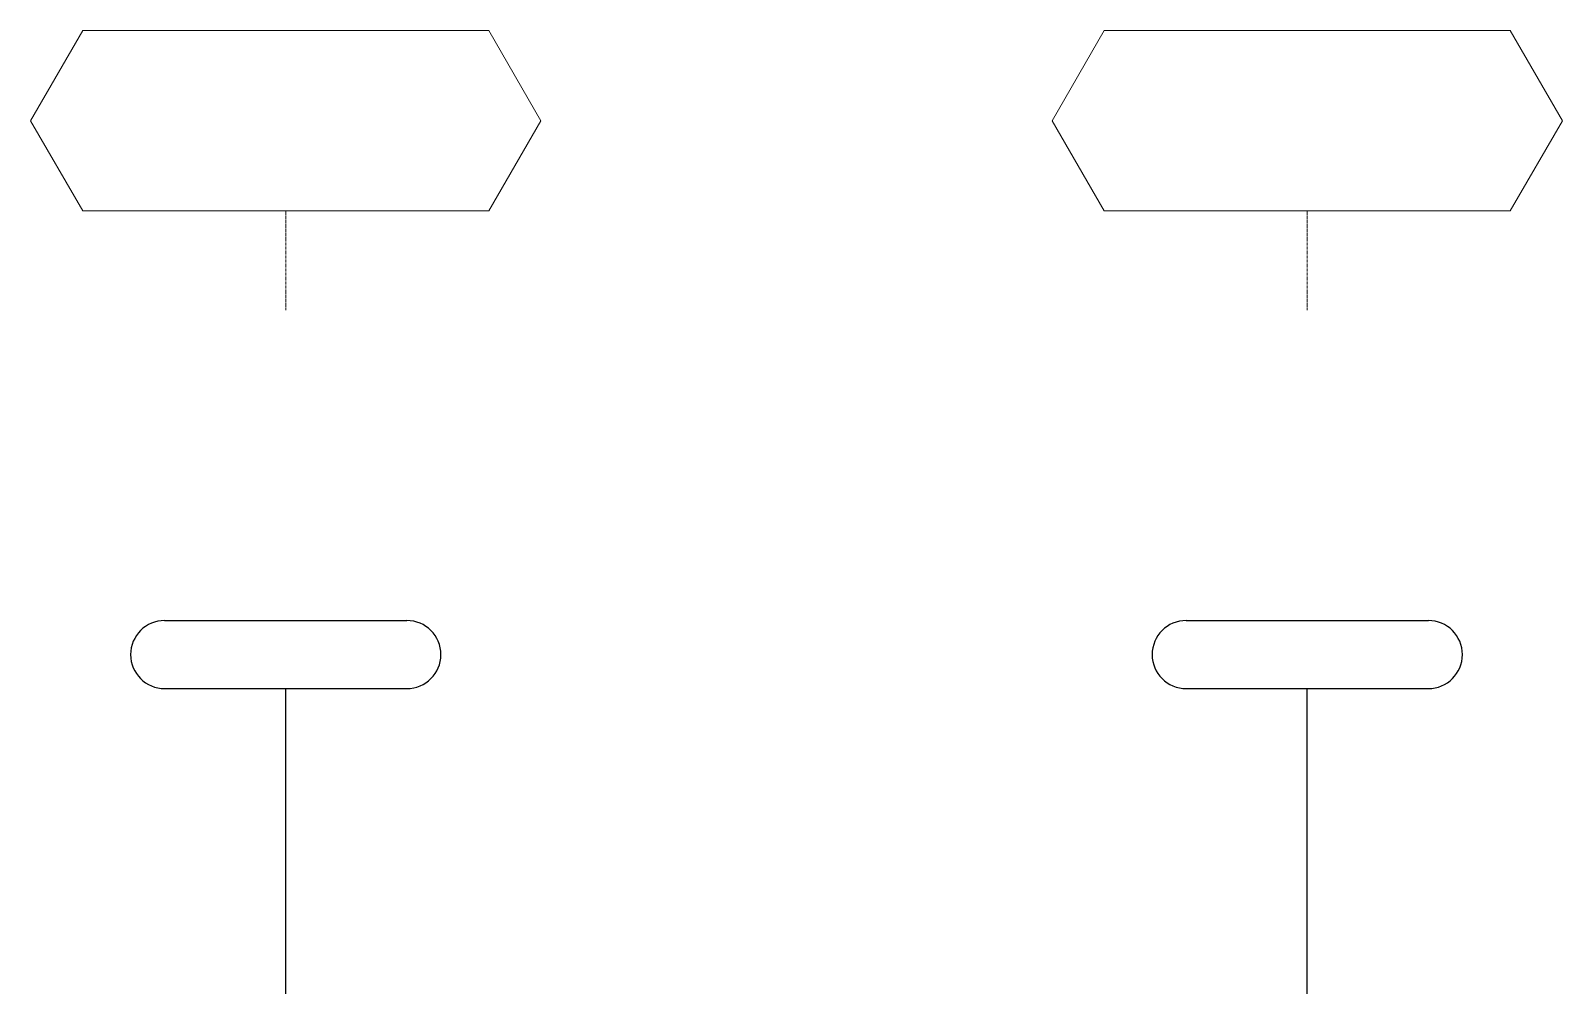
# Model space of a CAD drawing. Header units: millimetres. Extents: x -1319 to 21258, y 11161 to 27532.
# Drawn here: x 13478 to 17976, y 24683 to 27488 of the extents above; entities that cross this region are included whole.
import ezdxf

# ---------------------------------------------------------------- set-up
doc = ezdxf.new("R2010")
doc.units = ezdxf.units.MM
doc.linetypes.add('CENTER', pattern=[12.7, 7.9375, -1.5875, 1.5875, -1.5875])
doc.linetypes.add('DXK_LINE_DOT5', pattern=[7.8785, 2.979, -0.9799, 0.9799, -0.9799, 0.9799, -0.9799])
doc.layers.add('10', color=7, linetype='Continuous')
doc.layers.add('2', color=7, linetype='Continuous')
doc.layers.add('BOX', color=1, linetype='Continuous', lineweight=5)
doc.layers.add('CEN', color=1, linetype='CENTER', lineweight=9)

# ---------------------------------------------------------------- blocks, each defined once
blk = doc.blocks.new('A$Cfeb8c868')
at = {"layer": '10', "color": 4, "linetype": 'Continuous'}
for p, q in [((8144.4, 2272.7), (8855.6, 2272.7)), ((11144.4, 2272.7), (11855.6, 2272.7)), ((8144.4, 2072.7), (8855.6, 2072.7)), ((11144.4, 2072.7), (11855.6, 2072.7))]:
    blk.add_line(p, q, dxfattribs=at)
for centre, start, end in [((8144.4, 2172.7), 90, 270), ((8855.6, 2172.7), 270, 90), ((11144.4, 2172.7), 90, 270), ((11855.6, 2172.7), 270, 90)]:
    blk.add_arc(centre, 100, start, end, dxfattribs=at)
at = {"layer": '2', "color": 4, "linetype": 'DXK_LINE_DOT5'}
for p, q in [((8500, -10093), (8500, 2072.7)), ((11500, -10093), (11500, 2072.7))]:
    blk.add_line(p, q, dxfattribs=at)
blk = doc.blocks.new('A$C8184bacf')
at = {"layer": 'BOX', "color": 1, "lineweight": 5}
for p, q in [((7750.9, 3741, 448149754.8), (7903.9, 4006, 448149754.8)), ((7903.9, 4006, 448149754.8), (9096.1, 4006, 448149754.8)), ((9096.1, 4006, 448149754.8), (9249.1, 3741, 448149754.8)), ((10750.9, 3741, 448149754.8), (10903.9, 4006, 448149754.8)), ((10903.9, 4006, 448149754.8), (12096.1, 4006, 448149754.8)), ((12096.1, 4006, 448149754.8), (12249.1, 3741, 448149754.8)), ((7903.9, 3476, 448149754.8), (7750.9, 3741, 448149754.8)), ((9249.1, 3741, 448149754.8), (9096.1, 3476, 448149754.8)), ((10903.9, 3476, 448149754.8), (10750.9, 3741, 448149754.8)), ((12249.1, 3741, 448149754.8), (12096.1, 3476, 448149754.8)), ((9096.1, 3476, 448149754.8), (7903.9, 3476, 448149754.8)), ((12096.1, 3476, 448149754.8), (10903.9, 3476, 448149754.8))]:
    blk.add_line(p, q, dxfattribs=at)
at = {"layer": 'CEN', "color": 1}
for p, q in [((8500, 3184.9, 448149754.8), (8500, 3476, 448149754.8)), ((11500, 3184.9, 448149754.8), (11500, 3476, 448149754.8))]:
    blk.add_line(p, q, dxfattribs=at)

msp = doc.modelspace()

# ---------------------------------------------------------------- block references
for name in ['A$C8184bacf', 'A$Cfeb8c868']:
    msp.add_blockref(name, (5726.8, 23482))

doc.saveas('drawing.dxf')
